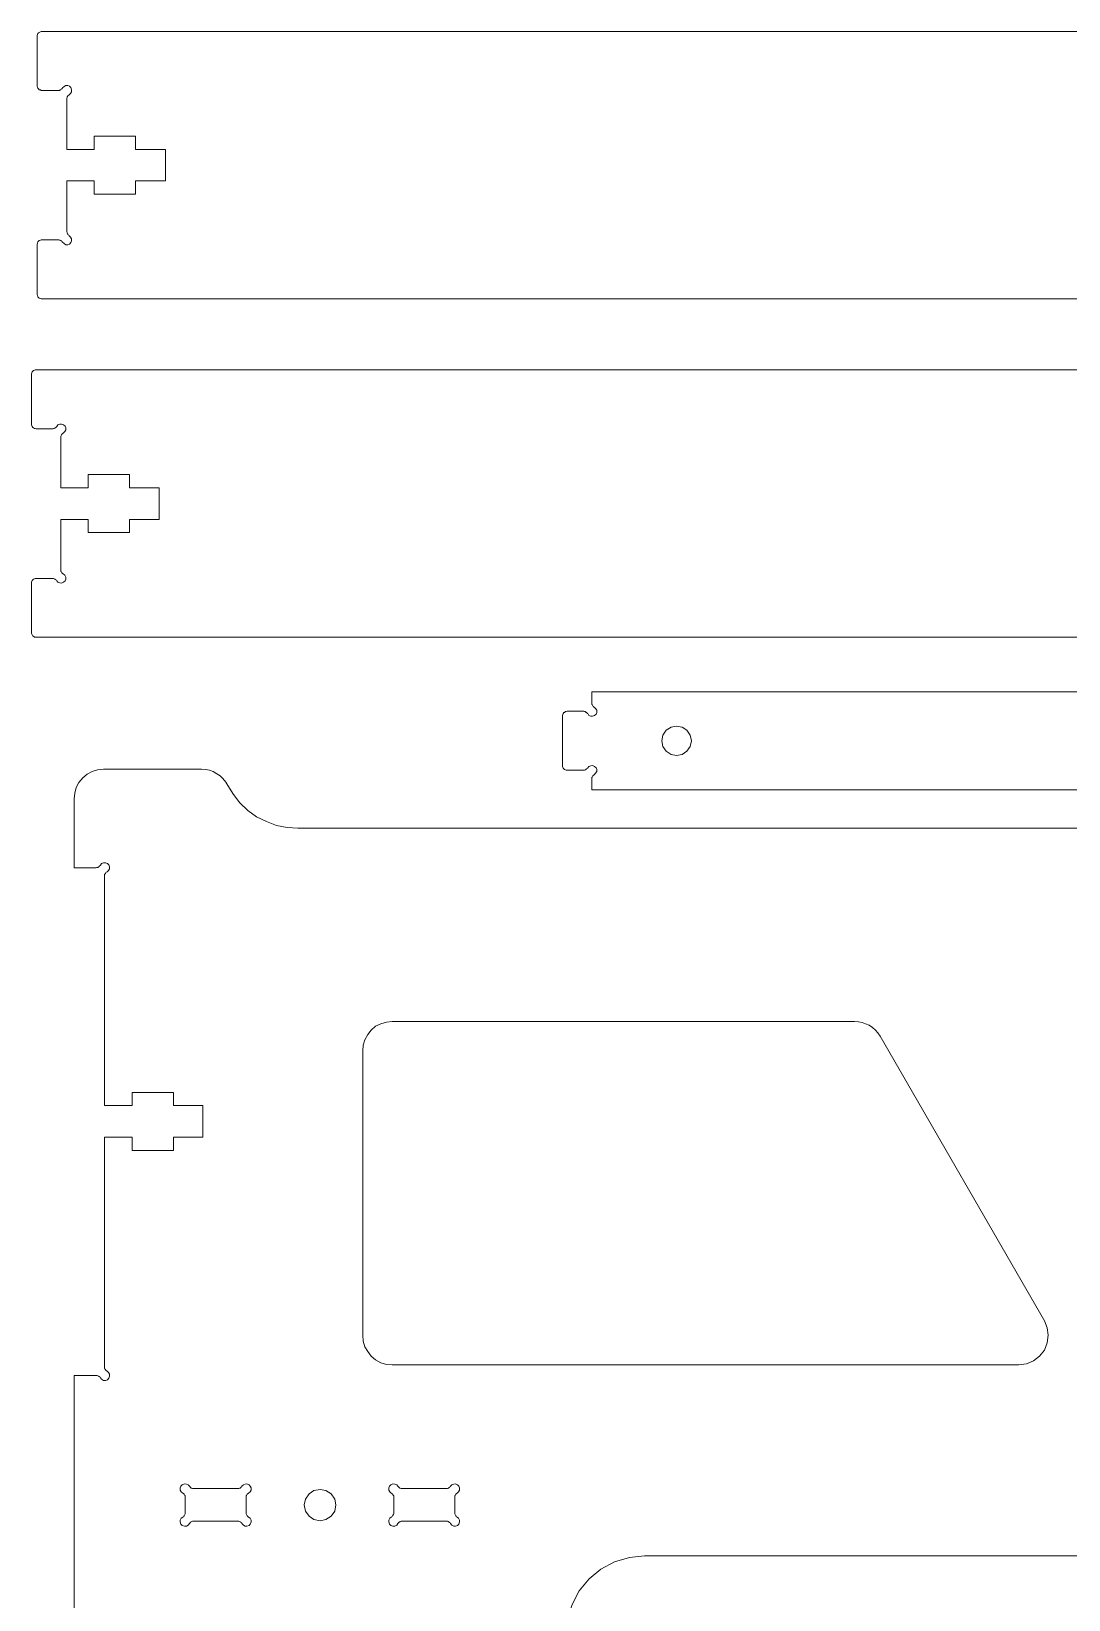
# Model space of a CAD drawing. Header units: inches. Extents: x 0 to 612, y 168 to 624.
# Drawn here: x 0.1 to 103.5, y 467.6 to 624 of the extents above; entities that cross this region are included whole.
import ezdxf

# ---------------------------------------------------------------- set-up
doc = ezdxf.new("R2010")
doc.units = ezdxf.units.IN
doc.header["$MEASUREMENT"] = 0
doc.layers.add('Capa 1', color=7, linetype='Continuous')

# ---------------------------------------------------------------- blocks, each defined once
blk = doc.blocks.new('block 1688')
at = {"layer": 'Capa 1', "color": 7, "lineweight": 9, "true_color": 0xffffff}
blk.add_lwpolyline([(61.24, 471.96), (59.72, 471.82), (58.23, 471.37), (56.88, 470.65), (55.7, 469.68), (54.7, 468.47), (54.01, 467.12), (53.56, 465.67), (53.39, 464.11)], dxfattribs=at)
blk = doc.blocks.new('block 1689')
at = {"layer": 'Capa 1', "color": 7, "lineweight": 9, "true_color": 0xffffff}
blk.add_lwpolyline([(318.87, 471.96), (61.24, 471.96)], dxfattribs=at)
blk = doc.blocks.new('block 1705')
at = {"layer": 'Capa 1', "color": 7, "lineweight": 9, "true_color": 0xffffff}
blk.add_lwpolyline([(304.31, 544.53), (26.68, 544.53)], dxfattribs=at)
blk = doc.blocks.new('block 1706')
at = {"layer": 'Capa 1', "color": 7, "lineweight": 9, "true_color": 0xffffff}
blk.add_lwpolyline([(19.7, 548.79), (20.25, 547.89), (20.91, 547.06), (21.7, 546.29), (22.57, 545.67), (23.54, 545.19), (24.54, 544.81), (25.61, 544.6), (26.68, 544.53)], dxfattribs=at)
blk = doc.blocks.new('block 1707')
at = {"layer": 'Capa 1', "color": 7, "lineweight": 9, "true_color": 0xffffff}
blk.add_lwpolyline([(19.7, 548.79), (19.49, 549.13), (19.21, 549.48), (18.93, 549.75), (18.59, 549.96), (18.24, 550.17), (17.86, 550.31), (17.48, 550.38), (17.07, 550.41)], dxfattribs=at)
blk = doc.blocks.new('block 1708')
at = {"layer": 'Capa 1', "color": 7, "lineweight": 9, "true_color": 0xffffff}
blk.add_lwpolyline([(17.07, 550.41), (7.31, 550.41)], dxfattribs=at)
blk = doc.blocks.new('block 1709')
at = {"layer": 'Capa 1', "color": 7, "lineweight": 9, "true_color": 0xffffff}
blk.add_lwpolyline([(7.31, 550.41), (6.72, 550.34), (6.17, 550.17), (5.69, 549.93), (5.24, 549.55), (4.86, 549.1), (4.58, 548.58), (4.44, 548.02), (4.37, 547.47)], dxfattribs=at)
blk = doc.blocks.new('block 1710')
at = {"layer": 'Capa 1', "color": 7, "lineweight": 9, "true_color": 0xffffff}
blk.add_lwpolyline([(4.37, 547.47), (4.37, 540.59)], dxfattribs=at)
blk = doc.blocks.new('block 1711')
at = {"layer": 'Capa 1', "color": 7, "lineweight": 9, "true_color": 0xffffff}
blk.add_lwpolyline([(4.37, 540.59), (6.55, 540.59)], dxfattribs=at)
blk = doc.blocks.new('block 1712')
at = {"layer": 'Capa 1', "color": 7, "lineweight": 9, "true_color": 0xffffff}
blk.add_lwpolyline([(6.55, 540.59), (6.62, 540.62), (6.69, 540.62), (6.76, 540.62), (6.79, 540.66), (6.86, 540.69), (6.9, 540.76), (6.97, 540.8), (7, 540.83)], dxfattribs=at)
blk = doc.blocks.new('block 1713')
at = {"layer": 'Capa 1', "color": 7, "lineweight": 9, "true_color": 0xffffff}
blk.add_lwpolyline([(7.66, 540.17), (7.8, 540.31), (7.9, 540.48), (7.9, 540.69), (7.83, 540.86), (7.69, 541), (7.49, 541.07), (7.31, 541.07), (7.1, 541), (7, 540.83)], dxfattribs=at)
blk = doc.blocks.new('block 1714')
at = {"layer": 'Capa 1', "color": 7, "lineweight": 9, "true_color": 0xffffff}
blk.add_lwpolyline([(7.66, 540.17), (7.59, 540.14), (7.55, 540.1), (7.52, 540.03), (7.49, 540), (7.45, 539.93), (7.42, 539.9), (7.42, 539.83), (7.42, 539.76)], dxfattribs=at)
blk = doc.blocks.new('block 1715')
at = {"layer": 'Capa 1', "color": 7, "lineweight": 9, "true_color": 0xffffff}
blk.add_lwpolyline([(7.42, 539.76), (7.42, 516.86)], dxfattribs=at)
blk = doc.blocks.new('block 1716')
at = {"layer": 'Capa 1', "color": 7, "lineweight": 9, "true_color": 0xffffff}
blk.add_lwpolyline([(7.42, 516.86), (10.15, 516.86)], dxfattribs=at)
blk = doc.blocks.new('block 1717')
at = {"layer": 'Capa 1', "color": 7, "lineweight": 9, "true_color": 0xffffff}
blk.add_lwpolyline([(10.15, 516.86), (10.15, 518.17)], dxfattribs=at)
blk = doc.blocks.new('block 1718')
at = {"layer": 'Capa 1', "color": 7, "lineweight": 9, "true_color": 0xffffff}
blk.add_lwpolyline([(10.15, 518.17), (14.27, 518.17)], dxfattribs=at)
blk = doc.blocks.new('block 1719')
at = {"layer": 'Capa 1', "color": 7, "lineweight": 9, "true_color": 0xffffff}
blk.add_lwpolyline([(14.27, 518.17), (14.27, 516.86)], dxfattribs=at)
blk = doc.blocks.new('block 1720')
at = {"layer": 'Capa 1', "color": 7, "lineweight": 9, "true_color": 0xffffff}
blk.add_lwpolyline([(14.27, 516.86), (17.21, 516.86)], dxfattribs=at)
blk = doc.blocks.new('block 1721')
at = {"layer": 'Capa 1', "color": 7, "lineweight": 9, "true_color": 0xffffff}
blk.add_lwpolyline([(17.21, 516.86), (17.21, 513.71)], dxfattribs=at)
blk = doc.blocks.new('block 1722')
at = {"layer": 'Capa 1', "color": 7, "lineweight": 9, "true_color": 0xffffff}
blk.add_lwpolyline([(17.21, 513.71), (14.27, 513.71)], dxfattribs=at)
blk = doc.blocks.new('block 1723')
at = {"layer": 'Capa 1', "color": 7, "lineweight": 9, "true_color": 0xffffff}
blk.add_lwpolyline([(14.27, 513.71), (14.27, 512.4)], dxfattribs=at)
blk = doc.blocks.new('block 1724')
at = {"layer": 'Capa 1', "color": 7, "lineweight": 9, "true_color": 0xffffff}
blk.add_lwpolyline([(14.27, 512.4), (10.15, 512.4)], dxfattribs=at)
blk = doc.blocks.new('block 1725')
at = {"layer": 'Capa 1', "color": 7, "lineweight": 9, "true_color": 0xffffff}
blk.add_lwpolyline([(10.15, 512.4), (10.15, 513.71)], dxfattribs=at)
blk = doc.blocks.new('block 1726')
at = {"layer": 'Capa 1', "color": 7, "lineweight": 9, "true_color": 0xffffff}
blk.add_lwpolyline([(10.15, 513.71), (7.42, 513.71)], dxfattribs=at)
blk = doc.blocks.new('block 1727')
at = {"layer": 'Capa 1', "color": 7, "lineweight": 9, "true_color": 0xffffff}
blk.add_lwpolyline([(7.42, 513.71), (7.42, 490.81)], dxfattribs=at)
blk = doc.blocks.new('block 1728')
at = {"layer": 'Capa 1', "color": 7, "lineweight": 9, "true_color": 0xffffff}
blk.add_lwpolyline([(7.42, 490.81), (7.42, 490.74), (7.42, 490.67), (7.45, 490.6), (7.49, 490.57), (7.52, 490.5), (7.55, 490.47), (7.59, 490.43), (7.66, 490.4)], dxfattribs=at)
blk = doc.blocks.new('block 1729')
at = {"layer": 'Capa 1', "color": 7, "lineweight": 9, "true_color": 0xffffff}
blk.add_lwpolyline([(7, 489.71), (7.1, 489.57), (7.31, 489.46), (7.49, 489.46), (7.69, 489.53), (7.83, 489.67), (7.9, 489.88), (7.9, 490.09), (7.8, 490.26), (7.66, 490.4)], dxfattribs=at)
blk = doc.blocks.new('block 1730')
at = {"layer": 'Capa 1', "color": 7, "lineweight": 9, "true_color": 0xffffff}
blk.add_lwpolyline([(7, 489.71), (6.97, 489.77), (6.9, 489.81), (6.86, 489.84), (6.79, 489.88), (6.76, 489.91), (6.69, 489.95), (6.62, 489.95), (6.55, 489.95)], dxfattribs=at)
blk = doc.blocks.new('block 1731')
at = {"layer": 'Capa 1', "color": 7, "lineweight": 9, "true_color": 0xffffff}
blk.add_lwpolyline([(6.55, 489.95), (4.37, 489.95)], dxfattribs=at)
blk = doc.blocks.new('block 1732')
at = {"layer": 'Capa 1', "color": 7, "lineweight": 9, "true_color": 0xffffff}
blk.add_lwpolyline([(4.37, 489.95), (4.37, 228.44)], dxfattribs=at)
blk = doc.blocks.new('block 1992')
at = {"layer": 'Capa 1', "color": 7, "lineweight": 9, "true_color": 0xffffff}
blk.add_lwpolyline([(33.15, 522.32), (33.15, 493.96)], dxfattribs=at)
blk = doc.blocks.new('block 1993')
at = {"layer": 'Capa 1', "color": 7, "lineweight": 9, "true_color": 0xffffff}
blk.add_lwpolyline([(36.09, 525.26), (35.5, 525.19), (34.95, 525.02), (34.43, 524.78), (33.98, 524.4), (33.64, 523.95), (33.36, 523.43), (33.19, 522.88), (33.15, 522.32)], dxfattribs=at)
blk = doc.blocks.new('block 1994')
at = {"layer": 'Capa 1', "color": 7, "lineweight": 9, "true_color": 0xffffff}
blk.add_lwpolyline([(36.09, 525.26), (82.17, 525.26)], dxfattribs=at)
blk = doc.blocks.new('block 1995')
at = {"layer": 'Capa 1', "color": 7, "lineweight": 9, "true_color": 0xffffff}
blk.add_lwpolyline([(84.73, 523.78), (84.48, 524.12), (84.24, 524.4), (83.96, 524.64), (83.62, 524.88), (83.27, 525.02), (82.93, 525.16), (82.55, 525.23), (82.17, 525.26)], dxfattribs=at)
blk = doc.blocks.new('block 1996')
at = {"layer": 'Capa 1', "color": 7, "lineweight": 9, "true_color": 0xffffff}
blk.add_lwpolyline([(84.73, 523.78), (101.09, 495.41)], dxfattribs=at)
blk = doc.blocks.new('block 1997')
at = {"layer": 'Capa 1', "color": 7, "lineweight": 9, "true_color": 0xffffff}
blk.add_lwpolyline([(98.53, 491.02), (99.29, 491.12), (100.01, 491.4), (100.6, 491.88), (101.09, 492.47), (101.36, 493.2), (101.47, 493.96), (101.36, 494.72), (101.09, 495.41)], dxfattribs=at)
blk = doc.blocks.new('block 1998')
at = {"layer": 'Capa 1', "color": 7, "lineweight": 9, "true_color": 0xffffff}
blk.add_lwpolyline([(98.53, 491.02), (36.09, 491.02)], dxfattribs=at)
blk = doc.blocks.new('block 1999')
at = {"layer": 'Capa 1', "color": 7, "lineweight": 9, "true_color": 0xffffff}
blk.add_lwpolyline([(36.09, 491.02), (35.5, 491.05), (34.95, 491.23), (34.43, 491.5), (33.98, 491.88), (33.64, 492.33), (33.36, 492.82), (33.19, 493.37), (33.15, 493.96)], dxfattribs=at)
blk = doc.blocks.new('block 2155')
at = {"layer": 'Capa 1', "color": 7, "lineweight": 9, "true_color": 0xffffff}
blk.add_lwpolyline([(41.9, 475.18), (41.87, 475.25), (41.8, 475.28), (41.76, 475.32), (41.7, 475.35), (41.66, 475.38), (41.59, 475.42), (41.52, 475.42), (41.45, 475.42)], dxfattribs=at)
blk = doc.blocks.new('block 2156')
at = {"layer": 'Capa 1', "color": 7, "lineweight": 9, "true_color": 0xffffff}
blk.add_lwpolyline([(41.45, 475.42), (37.09, 475.42)], dxfattribs=at)
blk = doc.blocks.new('block 2157')
at = {"layer": 'Capa 1', "color": 7, "lineweight": 9, "true_color": 0xffffff}
blk.add_lwpolyline([(37.09, 475.42), (37.03, 475.42), (36.96, 475.42), (36.89, 475.38), (36.85, 475.35), (36.78, 475.32), (36.75, 475.28), (36.71, 475.25), (36.65, 475.18)], dxfattribs=at)
blk = doc.blocks.new('block 2158')
at = {"layer": 'Capa 1', "color": 7, "lineweight": 9, "true_color": 0xffffff}
blk.add_lwpolyline([(35.99, 475.83), (35.85, 475.73), (35.75, 475.52), (35.75, 475.35), (35.81, 475.14), (35.95, 475), (36.16, 474.94), (36.33, 474.94), (36.54, 475.04), (36.65, 475.18)], dxfattribs=at)
blk = doc.blocks.new('block 2159')
at = {"layer": 'Capa 1', "color": 7, "lineweight": 9, "true_color": 0xffffff}
blk.add_lwpolyline([(35.99, 475.83), (36.06, 475.87), (36.09, 475.94), (36.13, 475.97), (36.16, 476.04), (36.2, 476.08), (36.23, 476.15), (36.23, 476.21), (36.23, 476.28)], dxfattribs=at)
blk = doc.blocks.new('block 2160')
at = {"layer": 'Capa 1', "color": 7, "lineweight": 9, "true_color": 0xffffff}
blk.add_lwpolyline([(36.23, 476.28), (36.23, 477.81)], dxfattribs=at)
blk = doc.blocks.new('block 2161')
at = {"layer": 'Capa 1', "color": 7, "lineweight": 9, "true_color": 0xffffff}
blk.add_lwpolyline([(36.23, 477.81), (36.23, 477.88), (36.23, 477.94), (36.2, 477.98), (36.16, 478.05), (36.13, 478.12), (36.09, 478.15), (36.06, 478.19), (35.99, 478.22)], dxfattribs=at)
blk = doc.blocks.new('block 2162')
at = {"layer": 'Capa 1', "color": 7, "lineweight": 9, "true_color": 0xffffff}
blk.add_lwpolyline([(36.65, 478.91), (36.54, 479.05), (36.33, 479.12), (36.16, 479.16), (35.95, 479.05), (35.81, 478.91), (35.75, 478.74), (35.75, 478.53), (35.85, 478.36), (35.99, 478.22)], dxfattribs=at)
blk = doc.blocks.new('block 2163')
at = {"layer": 'Capa 1', "color": 7, "lineweight": 9, "true_color": 0xffffff}
blk.add_lwpolyline([(36.65, 478.91), (36.71, 478.84), (36.75, 478.81), (36.78, 478.77), (36.85, 478.71), (36.89, 478.71), (36.96, 478.67), (37.03, 478.67), (37.09, 478.67)], dxfattribs=at)
blk = doc.blocks.new('block 2164')
at = {"layer": 'Capa 1', "color": 7, "lineweight": 9, "true_color": 0xffffff}
blk.add_lwpolyline([(37.09, 478.67), (41.45, 478.67)], dxfattribs=at)
blk = doc.blocks.new('block 2165')
at = {"layer": 'Capa 1', "color": 7, "lineweight": 9, "true_color": 0xffffff}
blk.add_lwpolyline([(41.45, 478.67), (41.52, 478.67), (41.59, 478.67), (41.66, 478.71), (41.7, 478.71), (41.76, 478.77), (41.8, 478.81), (41.87, 478.84), (41.9, 478.91)], dxfattribs=at)
blk = doc.blocks.new('block 2166')
at = {"layer": 'Capa 1', "color": 7, "lineweight": 9, "true_color": 0xffffff}
blk.add_lwpolyline([(42.56, 478.22), (42.7, 478.36), (42.8, 478.53), (42.8, 478.74), (42.73, 478.91), (42.59, 479.05), (42.39, 479.16), (42.21, 479.12), (42.01, 479.05), (41.9, 478.91)], dxfattribs=at)
blk = doc.blocks.new('block 2167')
at = {"layer": 'Capa 1', "color": 7, "lineweight": 9, "true_color": 0xffffff}
blk.add_lwpolyline([(42.56, 478.22), (42.49, 478.19), (42.46, 478.15), (42.42, 478.12), (42.39, 478.05), (42.35, 477.98), (42.32, 477.94), (42.32, 477.88), (42.32, 477.81)], dxfattribs=at)
blk = doc.blocks.new('block 2168')
at = {"layer": 'Capa 1', "color": 7, "lineweight": 9, "true_color": 0xffffff}
blk.add_lwpolyline([(42.32, 477.81), (42.32, 476.28)], dxfattribs=at)
blk = doc.blocks.new('block 2169')
at = {"layer": 'Capa 1', "color": 7, "lineweight": 9, "true_color": 0xffffff}
blk.add_lwpolyline([(42.32, 476.28), (42.32, 476.21), (42.32, 476.15), (42.35, 476.08), (42.39, 476.04), (42.42, 475.97), (42.46, 475.94), (42.49, 475.87), (42.56, 475.83)], dxfattribs=at)
blk = doc.blocks.new('block 2170')
at = {"layer": 'Capa 1', "color": 7, "lineweight": 9, "true_color": 0xffffff}
blk.add_lwpolyline([(41.9, 475.18), (42.01, 475.04), (42.21, 474.94), (42.39, 474.94), (42.59, 475), (42.73, 475.14), (42.8, 475.35), (42.8, 475.52), (42.7, 475.73), (42.56, 475.83)], dxfattribs=at)
blk = doc.blocks.new('block 2171')
at = {"layer": 'Capa 1', "color": 7, "lineweight": 9, "true_color": 0xffffff}
blk.add_lwpolyline([(21.11, 475.18), (21.08, 475.25), (21.01, 475.28), (20.98, 475.32), (20.94, 475.35), (20.87, 475.38), (20.8, 475.42), (20.73, 475.42), (20.66, 475.42)], dxfattribs=at)
blk = doc.blocks.new('block 2172')
at = {"layer": 'Capa 1', "color": 7, "lineweight": 9, "true_color": 0xffffff}
blk.add_lwpolyline([(20.66, 475.42), (16.31, 475.42)], dxfattribs=at)
blk = doc.blocks.new('block 2173')
at = {"layer": 'Capa 1', "color": 7, "lineweight": 9, "true_color": 0xffffff}
blk.add_lwpolyline([(16.31, 475.42), (16.24, 475.42), (16.17, 475.42), (16.1, 475.38), (16.06, 475.35), (15.99, 475.32), (15.96, 475.28), (15.93, 475.25), (15.89, 475.18)], dxfattribs=at)
blk = doc.blocks.new('block 2174')
at = {"layer": 'Capa 1', "color": 7, "lineweight": 9, "true_color": 0xffffff}
blk.add_lwpolyline([(15.2, 475.83), (15.06, 475.73), (14.96, 475.52), (14.96, 475.35), (15.03, 475.14), (15.16, 475), (15.37, 474.94), (15.58, 474.94), (15.75, 475.04), (15.89, 475.18)], dxfattribs=at)
blk = doc.blocks.new('block 2175')
at = {"layer": 'Capa 1', "color": 7, "lineweight": 9, "true_color": 0xffffff}
blk.add_lwpolyline([(15.2, 475.83), (15.27, 475.87), (15.3, 475.94), (15.34, 475.97), (15.37, 476.04), (15.41, 476.08), (15.44, 476.15), (15.44, 476.21), (15.44, 476.28)], dxfattribs=at)
blk = doc.blocks.new('block 2176')
at = {"layer": 'Capa 1', "color": 7, "lineweight": 9, "true_color": 0xffffff}
blk.add_lwpolyline([(15.44, 476.28), (15.44, 477.81)], dxfattribs=at)
blk = doc.blocks.new('block 2177')
at = {"layer": 'Capa 1', "color": 7, "lineweight": 9, "true_color": 0xffffff}
blk.add_lwpolyline([(15.44, 477.81), (15.44, 477.88), (15.44, 477.94), (15.41, 477.98), (15.37, 478.05), (15.34, 478.12), (15.3, 478.15), (15.27, 478.19), (15.2, 478.22)], dxfattribs=at)
blk = doc.blocks.new('block 2178')
at = {"layer": 'Capa 1', "color": 7, "lineweight": 9, "true_color": 0xffffff}
blk.add_lwpolyline([(15.89, 478.91), (15.75, 479.05), (15.58, 479.12), (15.37, 479.16), (15.16, 479.05), (15.03, 478.91), (14.96, 478.74), (14.96, 478.53), (15.06, 478.36), (15.2, 478.22)], dxfattribs=at)
blk = doc.blocks.new('block 2179')
at = {"layer": 'Capa 1', "color": 7, "lineweight": 9, "true_color": 0xffffff}
blk.add_lwpolyline([(15.89, 478.91), (15.93, 478.84), (15.96, 478.81), (15.99, 478.77), (16.06, 478.71), (16.1, 478.71), (16.17, 478.67), (16.24, 478.67), (16.31, 478.67)], dxfattribs=at)
blk = doc.blocks.new('block 2180')
at = {"layer": 'Capa 1', "color": 7, "lineweight": 9, "true_color": 0xffffff}
blk.add_lwpolyline([(16.31, 478.67), (20.66, 478.67)], dxfattribs=at)
blk = doc.blocks.new('block 2181')
at = {"layer": 'Capa 1', "color": 7, "lineweight": 9, "true_color": 0xffffff}
blk.add_lwpolyline([(20.66, 478.67), (20.73, 478.67), (20.8, 478.67), (20.87, 478.71), (20.94, 478.71), (20.98, 478.77), (21.01, 478.81), (21.08, 478.84), (21.11, 478.91)], dxfattribs=at)
blk = doc.blocks.new('block 2182')
at = {"layer": 'Capa 1', "color": 7, "lineweight": 9, "true_color": 0xffffff}
blk.add_lwpolyline([(21.77, 478.22), (21.91, 478.36), (22.01, 478.53), (22.01, 478.74), (21.94, 478.91), (21.81, 479.05), (21.6, 479.16), (21.43, 479.12), (21.25, 479.05), (21.11, 478.91)], dxfattribs=at)
blk = doc.blocks.new('block 2183')
at = {"layer": 'Capa 1', "color": 7, "lineweight": 9, "true_color": 0xffffff}
blk.add_lwpolyline([(21.77, 478.22), (21.74, 478.19), (21.67, 478.15), (21.63, 478.12), (21.6, 478.05), (21.56, 477.98), (21.53, 477.94), (21.53, 477.88), (21.53, 477.81)], dxfattribs=at)
blk = doc.blocks.new('block 2184')
at = {"layer": 'Capa 1', "color": 7, "lineweight": 9, "true_color": 0xffffff}
blk.add_lwpolyline([(21.53, 477.81), (21.53, 476.28)], dxfattribs=at)
blk = doc.blocks.new('block 2185')
at = {"layer": 'Capa 1', "color": 7, "lineweight": 9, "true_color": 0xffffff}
blk.add_lwpolyline([(21.53, 476.28), (21.53, 476.21), (21.53, 476.15), (21.56, 476.08), (21.6, 476.04), (21.63, 475.97), (21.67, 475.94), (21.74, 475.87), (21.77, 475.83)], dxfattribs=at)
blk = doc.blocks.new('block 2186')
at = {"layer": 'Capa 1', "color": 7, "lineweight": 9, "true_color": 0xffffff}
blk.add_lwpolyline([(21.11, 475.18), (21.25, 475.04), (21.43, 474.94), (21.6, 474.94), (21.81, 475), (21.94, 475.14), (22.01, 475.35), (22.01, 475.52), (21.91, 475.73), (21.77, 475.83)], dxfattribs=at)
blk = doc.blocks.new('block 2187')
at = {"layer": 'Capa 1', "color": 7, "lineweight": 9, "true_color": 0xffffff}
blk.add_lwpolyline([(30.45, 477.05), (30.35, 477.63), (30, 478.15), (29.48, 478.5), (28.9, 478.6), (28.27, 478.5), (27.79, 478.15), (27.44, 477.63), (27.31, 477.05), (27.44, 476.42), (27.79, 475.94), (28.27, 475.59), (28.9, 475.45), (29.48, 475.59), (30, 475.94), (30.35, 476.42), (30.45, 477.05)], dxfattribs=at)
blk = doc.blocks.new('block 2928')
at = {"layer": 'Capa 1', "color": 7, "lineweight": 9, "true_color": 0xffffff}
blk.add_lwpolyline([(0.71, 602.71), (0.71, 602.78), (0.74, 602.88), (0.77, 602.99), (0.84, 603.06), (0.91, 603.13), (1.02, 603.16), (1.09, 603.2), (1.19, 603.2)], dxfattribs=at)
blk = doc.blocks.new('block 2932')
at = {"layer": 'Capa 1', "color": 7, "lineweight": 9, "true_color": 0xffffff}
blk.add_lwpolyline([(6.38, 613.54), (10.49, 613.54)], dxfattribs=at)
blk = doc.blocks.new('block 2933')
at = {"layer": 'Capa 1', "color": 7, "lineweight": 9, "true_color": 0xffffff}
blk.add_lwpolyline([(10.49, 613.54), (10.49, 612.22)], dxfattribs=at)
blk = doc.blocks.new('block 2937')
at = {"layer": 'Capa 1', "color": 7, "lineweight": 9, "true_color": 0xffffff}
blk.add_lwpolyline([(3.65, 617.24), (3.65, 617.31), (3.68, 617.38), (3.68, 617.45), (3.71, 617.48), (3.75, 617.55), (3.78, 617.59), (3.85, 617.62), (3.89, 617.66)], dxfattribs=at)
blk = doc.blocks.new('block 2938')
at = {"layer": 'Capa 1', "color": 7, "lineweight": 9, "true_color": 0xffffff}
blk.add_lwpolyline([(3.65, 617.24), (3.65, 612.22)], dxfattribs=at)
blk = doc.blocks.new('block 2939')
at = {"layer": 'Capa 1', "color": 7, "lineweight": 9, "true_color": 0xffffff}
blk.add_lwpolyline([(3.65, 612.22), (6.38, 612.22)], dxfattribs=at)
blk = doc.blocks.new('block 2940')
at = {"layer": 'Capa 1', "color": 7, "lineweight": 9, "true_color": 0xffffff}
blk.add_lwpolyline([(6.38, 612.22), (6.38, 613.54)], dxfattribs=at)
blk = doc.blocks.new('block 2941')
at = {"layer": 'Capa 1', "color": 7, "lineweight": 9, "true_color": 0xffffff}
blk.add_lwpolyline([(10.49, 612.22), (13.47, 612.22)], dxfattribs=at)
blk = doc.blocks.new('block 2942')
at = {"layer": 'Capa 1', "color": 7, "lineweight": 9, "true_color": 0xffffff}
blk.add_lwpolyline([(13.47, 612.22), (13.47, 609.08)], dxfattribs=at)
blk = doc.blocks.new('block 2943')
at = {"layer": 'Capa 1', "color": 7, "lineweight": 9, "true_color": 0xffffff}
blk.add_lwpolyline([(13.47, 609.08), (10.49, 609.08)], dxfattribs=at)
blk = doc.blocks.new('block 2944')
at = {"layer": 'Capa 1', "color": 7, "lineweight": 9, "true_color": 0xffffff}
blk.add_lwpolyline([(10.49, 609.08), (10.49, 607.76)], dxfattribs=at)
blk = doc.blocks.new('block 2945')
at = {"layer": 'Capa 1', "color": 7, "lineweight": 9, "true_color": 0xffffff}
blk.add_lwpolyline([(10.49, 607.76), (6.38, 607.76)], dxfattribs=at)
blk = doc.blocks.new('block 2946')
at = {"layer": 'Capa 1', "color": 7, "lineweight": 9, "true_color": 0xffffff}
blk.add_lwpolyline([(6.38, 607.76), (6.38, 609.08)], dxfattribs=at)
blk = doc.blocks.new('block 2947')
at = {"layer": 'Capa 1', "color": 7, "lineweight": 9, "true_color": 0xffffff}
blk.add_lwpolyline([(6.38, 609.08), (3.65, 609.08)], dxfattribs=at)
blk = doc.blocks.new('block 2948')
at = {"layer": 'Capa 1', "color": 7, "lineweight": 9, "true_color": 0xffffff}
blk.add_lwpolyline([(3.65, 609.08), (3.65, 604.03)], dxfattribs=at)
blk = doc.blocks.new('block 2949')
at = {"layer": 'Capa 1', "color": 7, "lineweight": 9, "true_color": 0xffffff}
blk.add_lwpolyline([(3.89, 603.61), (3.85, 603.65), (3.78, 603.68), (3.75, 603.75), (3.71, 603.78), (3.68, 603.85), (3.68, 603.92), (3.65, 603.99), (3.65, 604.03)], dxfattribs=at)
blk = doc.blocks.new('block 2950')
at = {"layer": 'Capa 1', "color": 7, "lineweight": 9, "true_color": 0xffffff}
blk.add_lwpolyline([(3.89, 603.61), (4.03, 603.47), (4.13, 603.3), (4.13, 603.09), (4.06, 602.92), (3.92, 602.78), (3.75, 602.71), (3.54, 602.71), (3.37, 602.82), (3.23, 602.95)], dxfattribs=at)
blk = doc.blocks.new('block 2951')
at = {"layer": 'Capa 1', "color": 7, "lineweight": 9, "true_color": 0xffffff}
blk.add_lwpolyline([(2.78, 603.2), (2.85, 603.2), (2.92, 603.16), (2.99, 603.16), (3.06, 603.13), (3.09, 603.09), (3.16, 603.06), (3.2, 602.99), (3.23, 602.95)], dxfattribs=at)
blk = doc.blocks.new('block 2952')
at = {"layer": 'Capa 1', "color": 7, "lineweight": 9, "true_color": 0xffffff}
blk.add_lwpolyline([(2.78, 603.2), (1.19, 603.2)], dxfattribs=at)
blk = doc.blocks.new('block 2954')
at = {"layer": 'Capa 1', "color": 7, "lineweight": 9, "true_color": 0xffffff}
blk.add_lwpolyline([(0.71, 602.71), (0.71, 597.8)], dxfattribs=at)
blk = doc.blocks.new('block 2979')
at = {"layer": 'Capa 1', "color": 7, "lineweight": 9, "true_color": 0xffffff}
blk.add_lwpolyline([(1.19, 597.32), (1.09, 597.32), (1.02, 597.35), (0.91, 597.39), (0.84, 597.45), (0.77, 597.52), (0.74, 597.63), (0.71, 597.7), (0.71, 597.8)], dxfattribs=at)
blk = doc.blocks.new('block 2984')
at = {"layer": 'Capa 1', "color": 7, "lineweight": 9, "true_color": 0xffffff}
blk.add_lwpolyline([(510.08, 597.32), (1.19, 597.32)], dxfattribs=at)
blk = doc.blocks.new('block 3005')
at = {"layer": 'Capa 1', "color": 7, "lineweight": 9, "true_color": 0xffffff}
blk.add_lwpolyline([(1.19, 623.98), (510.08, 623.98)], dxfattribs=at)
blk = doc.blocks.new('block 3006')
at = {"layer": 'Capa 1', "color": 7, "lineweight": 9, "true_color": 0xffffff}
blk.add_lwpolyline([(0.71, 623.5), (0.71, 623.57), (0.74, 623.67), (0.77, 623.78), (0.84, 623.85), (0.91, 623.88), (1.02, 623.95), (1.09, 623.98), (1.19, 623.98)], dxfattribs=at)
blk = doc.blocks.new('block 3007')
at = {"layer": 'Capa 1', "color": 7, "lineweight": 9, "true_color": 0xffffff}
blk.add_lwpolyline([(0.71, 623.5), (0.71, 618.59)], dxfattribs=at)
blk = doc.blocks.new('block 3008')
at = {"layer": 'Capa 1', "color": 7, "lineweight": 9, "true_color": 0xffffff}
blk.add_lwpolyline([(1.19, 618.1), (1.09, 618.1), (1.02, 618.14), (0.91, 618.17), (0.84, 618.24), (0.77, 618.31), (0.74, 618.42), (0.71, 618.49), (0.71, 618.59)], dxfattribs=at)
blk = doc.blocks.new('block 3009')
at = {"layer": 'Capa 1', "color": 7, "lineweight": 9, "true_color": 0xffffff}
blk.add_lwpolyline([(1.19, 618.1), (2.78, 618.1)], dxfattribs=at)
blk = doc.blocks.new('block 3010')
at = {"layer": 'Capa 1', "color": 7, "lineweight": 9, "true_color": 0xffffff}
blk.add_lwpolyline([(3.23, 618.35), (3.2, 618.28), (3.16, 618.24), (3.09, 618.21), (3.06, 618.17), (2.99, 618.14), (2.92, 618.1), (2.85, 618.1), (2.78, 618.1)], dxfattribs=at)
blk = doc.blocks.new('block 3011')
at = {"layer": 'Capa 1', "color": 7, "lineweight": 9, "true_color": 0xffffff}
blk.add_lwpolyline([(3.23, 618.35), (3.37, 618.49), (3.54, 618.59), (3.75, 618.59), (3.92, 618.52), (4.06, 618.38), (4.13, 618.17), (4.13, 617.97), (4.03, 617.79), (3.89, 617.66)], dxfattribs=at)
blk = doc.blocks.new('block 3014')
at = {"layer": 'Capa 1', "color": 7, "lineweight": 9, "true_color": 0xffffff}
blk.add_lwpolyline([(2.64, 584.59), (2.61, 584.55), (2.54, 584.48), (2.5, 584.45), (2.44, 584.41), (2.4, 584.38), (2.33, 584.38), (2.26, 584.34), (2.19, 584.34)], dxfattribs=at)
blk = doc.blocks.new('block 3015')
at = {"layer": 'Capa 1', "color": 7, "lineweight": 9, "true_color": 0xffffff}
blk.add_lwpolyline([(2.64, 584.59), (2.75, 584.76), (2.95, 584.83), (3.13, 584.83), (3.33, 584.76), (3.47, 584.62), (3.54, 584.45), (3.54, 584.24), (3.44, 584.07), (3.3, 583.93)], dxfattribs=at)
blk = doc.blocks.new('block 3016')
at = {"layer": 'Capa 1', "color": 7, "lineweight": 9, "true_color": 0xffffff}
blk.add_lwpolyline([(3.06, 583.51), (3.06, 583.58), (3.06, 583.62), (3.09, 583.69), (3.13, 583.76), (3.16, 583.79), (3.2, 583.86), (3.23, 583.9), (3.3, 583.93)], dxfattribs=at)
blk = doc.blocks.new('block 3017')
at = {"layer": 'Capa 1', "color": 7, "lineweight": 9, "true_color": 0xffffff}
blk.add_lwpolyline([(3.06, 583.51), (3.06, 578.46)], dxfattribs=at)
blk = doc.blocks.new('block 3018')
at = {"layer": 'Capa 1', "color": 7, "lineweight": 9, "true_color": 0xffffff}
blk.add_lwpolyline([(3.06, 578.46), (5.79, 578.46)], dxfattribs=at)
blk = doc.blocks.new('block 3019')
at = {"layer": 'Capa 1', "color": 7, "lineweight": 9, "true_color": 0xffffff}
blk.add_lwpolyline([(5.79, 578.46), (5.79, 579.81)], dxfattribs=at)
blk = doc.blocks.new('block 3020')
at = {"layer": 'Capa 1', "color": 7, "lineweight": 9, "true_color": 0xffffff}
blk.add_lwpolyline([(5.79, 579.81), (9.91, 579.81)], dxfattribs=at)
blk = doc.blocks.new('block 3021')
at = {"layer": 'Capa 1', "color": 7, "lineweight": 9, "true_color": 0xffffff}
blk.add_lwpolyline([(9.91, 579.81), (9.91, 578.46)], dxfattribs=at)
blk = doc.blocks.new('block 3022')
at = {"layer": 'Capa 1', "color": 7, "lineweight": 9, "true_color": 0xffffff}
blk.add_lwpolyline([(9.91, 578.46), (12.85, 578.46)], dxfattribs=at)
blk = doc.blocks.new('block 3023')
at = {"layer": 'Capa 1', "color": 7, "lineweight": 9, "true_color": 0xffffff}
blk.add_lwpolyline([(12.85, 578.46), (12.85, 575.32)], dxfattribs=at)
blk = doc.blocks.new('block 3024')
at = {"layer": 'Capa 1', "color": 7, "lineweight": 9, "true_color": 0xffffff}
blk.add_lwpolyline([(12.85, 575.32), (9.91, 575.32)], dxfattribs=at)
blk = doc.blocks.new('block 3025')
at = {"layer": 'Capa 1', "color": 7, "lineweight": 9, "true_color": 0xffffff}
blk.add_lwpolyline([(9.91, 575.32), (9.91, 574)], dxfattribs=at)
blk = doc.blocks.new('block 3026')
at = {"layer": 'Capa 1', "color": 7, "lineweight": 9, "true_color": 0xffffff}
blk.add_lwpolyline([(9.91, 574), (5.79, 574)], dxfattribs=at)
blk = doc.blocks.new('block 3027')
at = {"layer": 'Capa 1', "color": 7, "lineweight": 9, "true_color": 0xffffff}
blk.add_lwpolyline([(5.79, 574), (5.79, 575.32)], dxfattribs=at)
blk = doc.blocks.new('block 3028')
at = {"layer": 'Capa 1', "color": 7, "lineweight": 9, "true_color": 0xffffff}
blk.add_lwpolyline([(5.79, 575.32), (3.06, 575.32)], dxfattribs=at)
blk = doc.blocks.new('block 3029')
at = {"layer": 'Capa 1', "color": 7, "lineweight": 9, "true_color": 0xffffff}
blk.add_lwpolyline([(3.06, 575.32), (3.06, 570.3)], dxfattribs=at)
blk = doc.blocks.new('block 3030')
at = {"layer": 'Capa 1', "color": 7, "lineweight": 9, "true_color": 0xffffff}
blk.add_lwpolyline([(3.3, 569.89), (3.23, 569.92), (3.2, 569.96), (3.16, 569.99), (3.13, 570.06), (3.09, 570.13), (3.06, 570.16), (3.06, 570.23), (3.06, 570.3)], dxfattribs=at)
blk = doc.blocks.new('block 3031')
at = {"layer": 'Capa 1', "color": 7, "lineweight": 9, "true_color": 0xffffff}
blk.add_lwpolyline([(3.3, 569.89), (3.44, 569.75), (3.54, 569.57), (3.54, 569.37), (3.47, 569.19), (3.33, 569.06), (3.13, 568.95), (2.95, 568.99), (2.75, 569.06), (2.64, 569.19)], dxfattribs=at)
blk = doc.blocks.new('block 3032')
at = {"layer": 'Capa 1', "color": 7, "lineweight": 9, "true_color": 0xffffff}
blk.add_lwpolyline([(2.19, 569.44), (2.26, 569.44), (2.33, 569.44), (2.4, 569.4), (2.44, 569.37), (2.5, 569.33), (2.54, 569.3), (2.61, 569.26), (2.64, 569.19)], dxfattribs=at)
blk = doc.blocks.new('block 3033')
at = {"layer": 'Capa 1', "color": 7, "lineweight": 9, "true_color": 0xffffff}
blk.add_lwpolyline([(0.12, 568.95), (0.12, 569.06), (0.15, 569.16), (0.19, 569.23), (0.26, 569.3), (0.33, 569.37), (0.43, 569.4), (0.5, 569.44), (0.6, 569.44)], dxfattribs=at)
blk = doc.blocks.new('block 3034')
at = {"layer": 'Capa 1', "color": 7, "lineweight": 9, "true_color": 0xffffff}
blk.add_lwpolyline([(0.12, 568.95), (0.12, 564.04)], dxfattribs=at)
blk = doc.blocks.new('block 3039')
at = {"layer": 'Capa 1', "color": 7, "lineweight": 9, "true_color": 0xffffff}
blk.add_lwpolyline([(0.6, 563.56), (0.5, 563.59), (0.43, 563.59), (0.33, 563.66), (0.26, 563.69), (0.19, 563.8), (0.15, 563.87), (0.12, 563.97), (0.12, 564.04)], dxfattribs=at)
blk = doc.blocks.new('block 3064')
at = {"layer": 'Capa 1', "color": 7, "lineweight": 9, "true_color": 0xffffff}
blk.add_lwpolyline([(509.5, 563.56), (0.6, 563.56)], dxfattribs=at)
blk = doc.blocks.new('block 3090')
at = {"layer": 'Capa 1', "color": 7, "lineweight": 9, "true_color": 0xffffff}
blk.add_lwpolyline([(0.6, 590.22), (509.5, 590.22)], dxfattribs=at)
blk = doc.blocks.new('block 3091')
at = {"layer": 'Capa 1', "color": 7, "lineweight": 9, "true_color": 0xffffff}
blk.add_lwpolyline([(0.12, 589.74), (0.12, 589.84), (0.15, 589.95), (0.19, 590.02), (0.26, 590.09), (0.33, 590.16), (0.43, 590.19), (0.5, 590.22), (0.6, 590.22)], dxfattribs=at)
blk = doc.blocks.new('block 3092')
at = {"layer": 'Capa 1', "color": 7, "lineweight": 9, "true_color": 0xffffff}
blk.add_lwpolyline([(0.12, 589.74), (0.12, 584.83)], dxfattribs=at)
blk = doc.blocks.new('block 3093')
at = {"layer": 'Capa 1', "color": 7, "lineweight": 9, "true_color": 0xffffff}
blk.add_lwpolyline([(0.6, 584.34), (0.5, 584.38), (0.43, 584.38), (0.33, 584.45), (0.26, 584.48), (0.19, 584.59), (0.15, 584.66), (0.12, 584.76), (0.12, 584.83)], dxfattribs=at)
blk = doc.blocks.new('block 3094')
at = {"layer": 'Capa 1', "color": 7, "lineweight": 9, "true_color": 0xffffff}
blk.add_lwpolyline([(0.6, 584.34), (2.19, 584.34)], dxfattribs=at)
blk = doc.blocks.new('block 3095')
at = {"layer": 'Capa 1', "color": 7, "lineweight": 9, "true_color": 0xffffff}
blk.add_lwpolyline([(2.19, 569.44), (0.6, 569.44)], dxfattribs=at)
blk = doc.blocks.new('block 3244')
at = {"layer": 'Capa 1', "color": 7, "lineweight": 9, "true_color": 0xffffff}
blk.add_lwpolyline([(55.98, 558.12), (55.98, 557.02)], dxfattribs=at)
blk = doc.blocks.new('block 3245')
at = {"layer": 'Capa 1', "color": 7, "lineweight": 9, "true_color": 0xffffff}
blk.add_lwpolyline([(55.12, 550.31), (55.19, 550.31), (55.25, 550.31), (55.32, 550.34), (55.36, 550.34), (55.43, 550.41), (55.46, 550.45), (55.53, 550.48), (55.57, 550.55)], dxfattribs=at)
blk = doc.blocks.new('block 3246')
at = {"layer": 'Capa 1', "color": 7, "lineweight": 9, "true_color": 0xffffff}
blk.add_lwpolyline([(55.98, 549.44), (55.98, 548.34)], dxfattribs=at)
blk = doc.blocks.new('block 3248')
at = {"layer": 'Capa 1', "color": 7, "lineweight": 9, "true_color": 0xffffff}
blk.add_lwpolyline([(55.98, 557.02), (55.98, 556.95), (55.98, 556.91), (56.02, 556.85), (56.05, 556.78), (56.08, 556.74), (56.12, 556.67), (56.15, 556.64), (56.22, 556.6)], dxfattribs=at)
blk = doc.blocks.new('block 3249')
at = {"layer": 'Capa 1', "color": 7, "lineweight": 9, "true_color": 0xffffff}
blk.add_lwpolyline([(55.98, 548.34), (288.71, 548.34)], dxfattribs=at)
blk = doc.blocks.new('block 3250')
at = {"layer": 'Capa 1', "color": 7, "lineweight": 9, "true_color": 0xffffff}
blk.add_lwpolyline([(65.91, 553.25), (65.77, 553.8), (65.46, 554.29), (64.97, 554.6), (64.42, 554.7), (63.87, 554.6), (63.38, 554.29), (63.07, 553.8), (62.97, 553.25), (63.07, 552.66), (63.38, 552.21), (63.87, 551.86), (64.42, 551.76), (64.97, 551.86), (65.46, 552.21), (65.77, 552.66), (65.91, 553.25)], dxfattribs=at)
blk = doc.blocks.new('block 3251')
at = {"layer": 'Capa 1', "color": 7, "lineweight": 9, "true_color": 0xffffff}
blk.add_lwpolyline([(288.71, 558.12), (55.98, 558.12)], dxfattribs=at)
blk = doc.blocks.new('block 3264')
at = {"layer": 'Capa 1', "color": 7, "lineweight": 9, "true_color": 0xffffff}
blk.add_lwpolyline([(56.22, 556.6), (56.36, 556.46), (56.47, 556.29), (56.47, 556.08), (56.4, 555.91), (56.26, 555.77), (56.05, 555.7), (55.88, 555.7), (55.67, 555.77), (55.57, 555.95)], dxfattribs=at)
blk = doc.blocks.new('block 3265')
at = {"layer": 'Capa 1', "color": 7, "lineweight": 9, "true_color": 0xffffff}
blk.add_lwpolyline([(55.57, 555.95), (55.53, 555.98), (55.46, 556.05), (55.43, 556.08), (55.36, 556.12), (55.32, 556.15), (55.25, 556.15), (55.19, 556.19), (55.12, 556.19)], dxfattribs=at)
blk = doc.blocks.new('block 3266')
at = {"layer": 'Capa 1', "color": 7, "lineweight": 9, "true_color": 0xffffff}
blk.add_lwpolyline([(55.12, 556.19), (53.52, 556.19)], dxfattribs=at)
blk = doc.blocks.new('block 3267')
at = {"layer": 'Capa 1', "color": 7, "lineweight": 9, "true_color": 0xffffff}
blk.add_lwpolyline([(53.52, 556.19), (53.42, 556.15), (53.35, 556.15), (53.25, 556.08), (53.18, 556.05), (53.11, 555.95), (53.08, 555.88), (53.04, 555.77), (53.04, 555.67)], dxfattribs=at)
blk = doc.blocks.new('block 3268')
at = {"layer": 'Capa 1', "color": 7, "lineweight": 9, "true_color": 0xffffff}
blk.add_lwpolyline([(53.04, 555.67), (53.04, 550.79)], dxfattribs=at)
blk = doc.blocks.new('block 3269')
at = {"layer": 'Capa 1', "color": 7, "lineweight": 9, "true_color": 0xffffff}
blk.add_lwpolyline([(53.04, 550.79), (53.04, 550.69), (53.08, 550.58), (53.11, 550.52), (53.18, 550.45), (53.25, 550.38), (53.35, 550.34), (53.42, 550.31), (53.52, 550.31)], dxfattribs=at)
blk = doc.blocks.new('block 3270')
at = {"layer": 'Capa 1', "color": 7, "lineweight": 9, "true_color": 0xffffff}
blk.add_lwpolyline([(53.52, 550.31), (55.12, 550.31)], dxfattribs=at)
blk = doc.blocks.new('block 3271')
at = {"layer": 'Capa 1', "color": 7, "lineweight": 9, "true_color": 0xffffff}
blk.add_lwpolyline([(55.57, 550.55), (55.67, 550.69), (55.88, 550.76), (56.05, 550.79), (56.26, 550.69), (56.4, 550.55), (56.47, 550.38), (56.47, 550.17), (56.36, 550), (56.22, 549.86)], dxfattribs=at)
blk = doc.blocks.new('block 3272')
at = {"layer": 'Capa 1', "color": 7, "lineweight": 9, "true_color": 0xffffff}
blk.add_lwpolyline([(56.22, 549.86), (56.15, 549.82), (56.12, 549.79), (56.08, 549.75), (56.05, 549.69), (56.02, 549.62), (55.98, 549.58), (55.98, 549.51), (55.98, 549.44)], dxfattribs=at)

msp = doc.modelspace()

# ---------------------------------------------------------------- block references
at = {"layer": 'Capa 1'}
for name in ['block 3006', 'block 3005', 'block 3007', 'block 3008', 'block 3009', 'block 3010', 'block 3011', 'block 2937', 'block 2938', 'block 2932', 'block 2940', 'block 2933', 'block 2939', 'block 2941', 'block 2942', 'block 2947', 'block 2948', 'block 2946', 'block 2943', 'block 2944', 'block 2945', 'block 2949', 'block 2928', 'block 2954', 'block 2952', 'block 2951', 'block 2950', 'block 2979', 'block 2984', 'block 3091', 'block 3092', 'block 3090', 'block 3093', 'block 3094', 'block 3014', 'block 3015', 'block 3016', 'block 3017', 'block 3019', 'block 3020', 'block 3021', 'block 3018', 'block 3022', 'block 3023', 'block 3028', 'block 3029', 'block 3027', 'block 3026', 'block 3024', 'block 3025', 'block 3033', 'block 3095', 'block 3032', 'block 3031', 'block 3030', 'block 3034', 'block 3039', 'block 3064', 'block 3244', 'block 3251', 'block 3248', 'block 3267', 'block 3268', 'block 3266', 'block 3265', 'block 3264', 'block 3250', 'block 3269', 'block 3245', 'block 3271', 'block 1709', 'block 1708', 'block 1707', 'block 3270', 'block 3272', 'block 3246', 'block 1710', 'block 1706', 'block 3249', 'block 1705', 'block 1711', 'block 1712', 'block 1713', 'block 1714', 'block 1715', 'block 1993', 'block 1994', 'block 1995', 'block 1992', 'block 1996', 'block 1717', 'block 1718', 'block 1719', 'block 1716', 'block 1720', 'block 1721', 'block 1726', 'block 1727', 'block 1725', 'block 1722', 'block 1723', 'block 1724', 'block 1997', 'block 1999', 'block 1731', 'block 1732', 'block 1730', 'block 1729', 'block 1728', 'block 1998', 'block 2178', 'block 2179', 'block 2180', 'block 2181', 'block 2182', 'block 2187', 'block 2162', 'block 2163', 'block 2164', 'block 2165', 'block 2166', 'block 2177', 'block 2176', 'block 2183', 'block 2184', 'block 2161', 'block 2160', 'block 2167', 'block 2168', 'block 2174', 'block 2175', 'block 2173', 'block 2172', 'block 2171', 'block 2186', 'block 2185', 'block 2158', 'block 2159', 'block 2157', 'block 2156', 'block 2155', 'block 2170', 'block 2169', 'block 1688', 'block 1689']:
    msp.add_blockref(name, (0, 0), dxfattribs=at)

doc.saveas('drawing.dxf')
